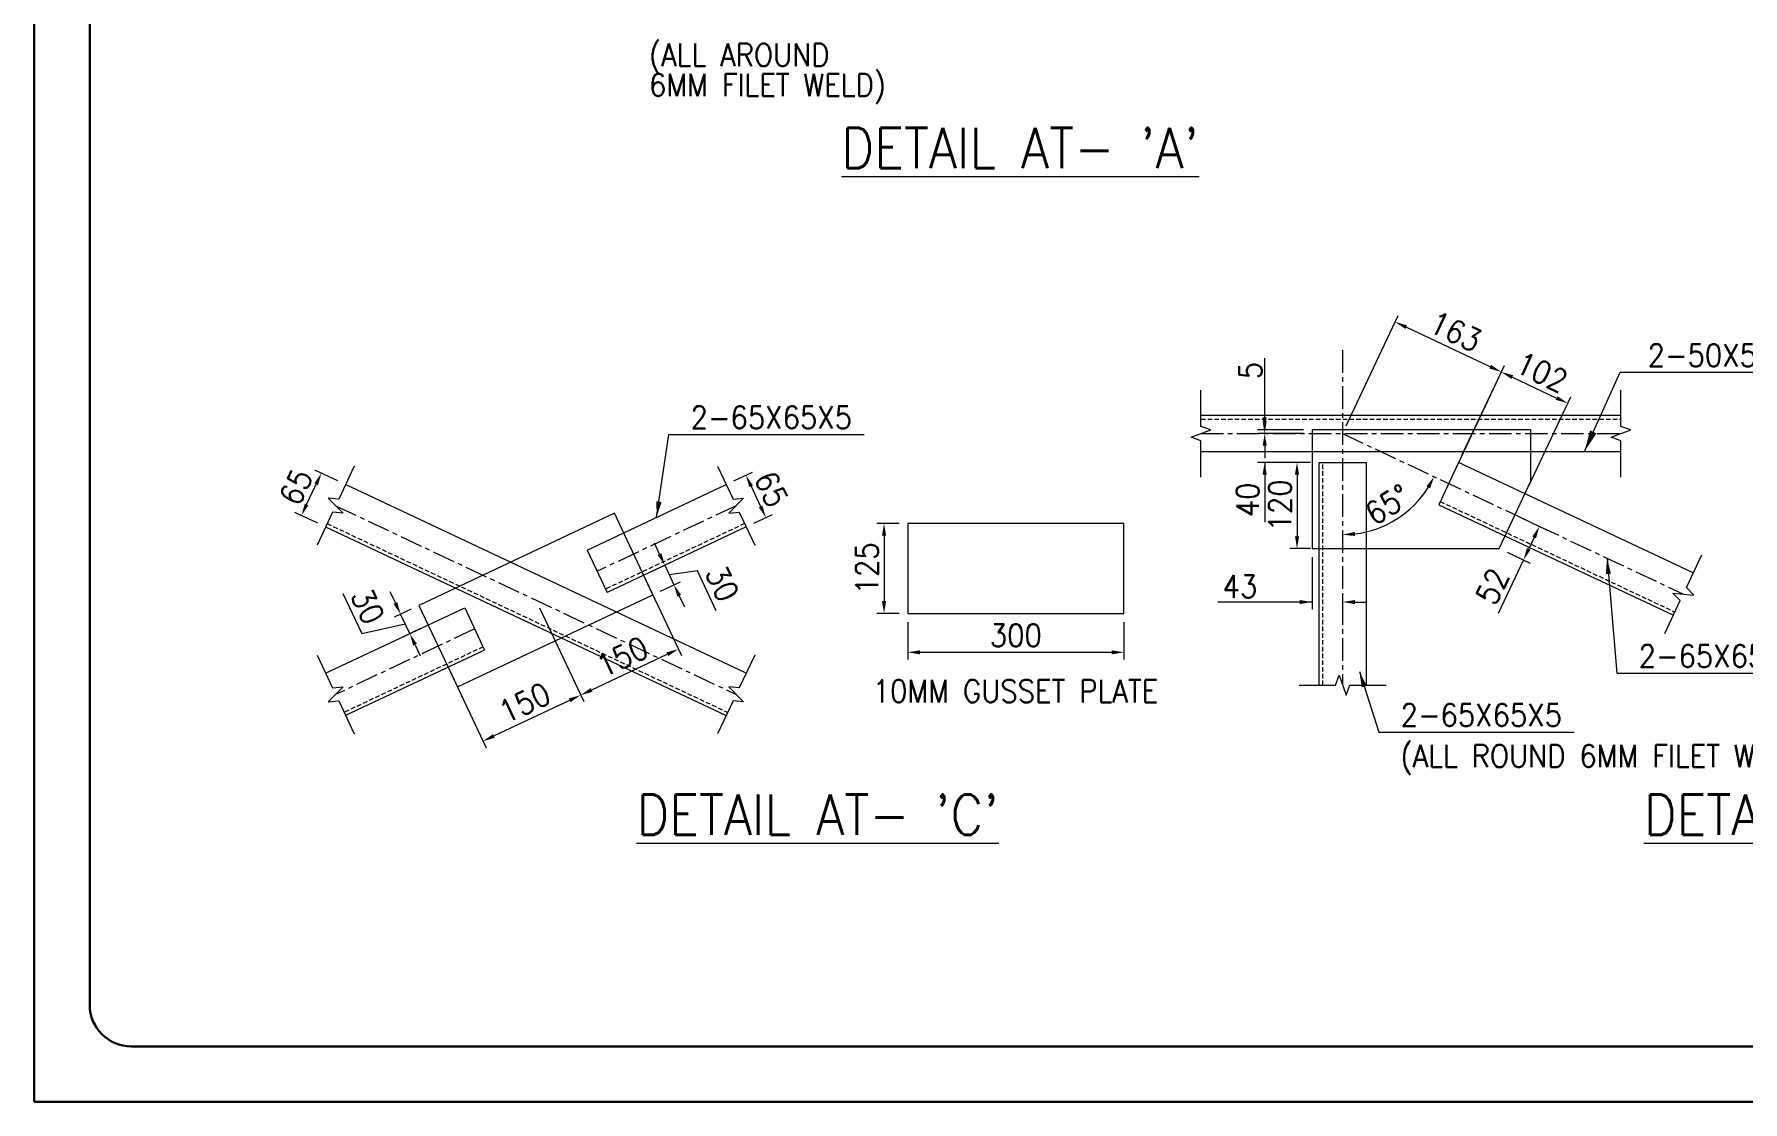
# Model space of a CAD drawing. Header units: millimetres. Extents: x 0 to 1124626, y -157535 to 82123.
# Drawn here: x 476335 to 485825, y 4628 to 10558 of the extents above; entities that cross this region are included whole.
import ezdxf
from ezdxf.enums import TextEntityAlignment as Align

# ---------------------------------------------------------------- set-up
doc = ezdxf.new("R2010")
doc.units = ezdxf.units.MM
doc.header["$MEASUREMENT"] = 0
doc.linetypes.add('CENTER', pattern=[2, 1.25, -0.25, 0.25, -0.25])
doc.linetypes.add('HIDDEN', pattern=[0.375, 0.25, -0.125])
for name, color, linetype, lineweight in [('CN', 253, 'Continuous', 15), ('Dim', 6, 'Continuous', 13), ('rSHEET', 2, 'Continuous', 30), ('STR. STEEL', 25, 'Continuous', 18), ('structure', 183, 'Continuous', 15), ('TITLE TEXT', 50, 'Continuous', 18)]:
    doc.layers.add(name, color=color, linetype=linetype, lineweight=lineweight)
doc.styles.add('MtX_romans_shx', font='romans.shx')
doc.styles.add('style1', font='romans.shx', dxfattribs={"width": 0.9, "height": 300})
doc.dimstyles.new('4.0 DIM-1', dxfattribs={"dimscale": 40, "dimtxt": 125, "dimasz": 3, "dimexe": 1, "dimexo": 1.2, "dimgap": 0.8, "dimtad": 1, "dimdec": 0, "dimlfac": 0.25, "dimzin": 1, "dimdsep": 46, "dimtxsty": 'style1', "dimcen": 2, "dimclrd": 8, "dimclre": 8, "dimclrt": 7, "dimadec": 0, "dimazin": 0, "dimtfac": 1, "dimtdec": 0, "dimtofl": 0, "dimtmove": 1, "dimatfit": 3, "dimfxl": 1, "dimtolj": 1, "dimtzin": 0, "dimlwd": 9, "dimlwe": 9, "dimarcsym": 1})
doc.dimstyles.new('Copy of DIM-1', dxfattribs={"dimscale": 40, "dimtxt": 125, "dimasz": 3, "dimexe": 1, "dimexo": 1.2, "dimgap": 0.8, "dimtad": 1, "dimdec": 0, "dimzin": 1, "dimdsep": 46, "dimtxsty": 'style1', "dimcen": 2, "dimclrd": 8, "dimclre": 8, "dimclrt": 7, "dimadec": 0, "dimazin": 0, "dimtfac": 1, "dimtdec": 0, "dimtofl": 0, "dimtmove": 1, "dimatfit": 3, "dimfxl": 1, "dimtolj": 1, "dimtzin": 0, "dimlwd": 9, "dimlwe": 9, "dimarcsym": 1})

# ---------------------------------------------------------------- blocks, each defined once
blk = doc.blocks.new('*D1025')
at = {"layer": 'DEFPOINTS', "color": 0, "ltscale": 20, "transparency": 16777216}
for p in [(479121.8, 7414.8), (478579, 7159.1), (478827.8, 6631.3)]:
    blk.add_point(p, dxfattribs=at)
at = {"layer": 'Dim', "color": 8, "lineweight": 9, "ltscale": 20, "transparency": 16777216}
for p, q in [((479142.2, 7371.4), (479387.6, 6850.9)), ((478599.5, 7115.7), (478844.8, 6595.1)), ((479309, 6858), (478889.3, 6660.3))]:
    blk.add_line(p, q, dxfattribs=at)
at = {"layer": 'Dim', "color": 8, "ltscale": 20, "transparency": 16777216}
for points in [[(479313.8, 6847.8), (479304.2, 6868.3), (479370.5, 6887)], [(478884.4, 6670.5), (478894.1, 6650), (478827.8, 6631.3)]]:
    blk.add_solid(points, dxfattribs=at)
at = {"layer": 'Dim', "color": 7, "ltscale": 20, "transparency": 16777216, "insert": (479058.8, 6844.6), "char_height": 125, "attachment_point": 5, "rotation": 25.23216, "style": 'style1'}
blk.add_mtext('\\A1;150', dxfattribs=at)
blk = doc.blocks.new('*D1026')
at = {"layer": 'DEFPOINTS', "color": 0, "ltscale": 20, "transparency": 16777216}
for p in [(479664.5, 7670.6), (479121.8, 7414.8), (479913.3, 7142.8)]:
    blk.add_point(p, dxfattribs=at)
at = {"layer": 'Dim', "color": 8, "lineweight": 9, "ltscale": 20, "transparency": 16777216}
for p, q in [((479685, 7627.2), (479930.3, 7106.6)), ((479142.2, 7371.4), (479387.6, 6850.9)), ((479432, 6916), (479851.7, 7113.8))]:
    blk.add_line(p, q, dxfattribs=at)
at = {"layer": 'Dim', "color": 8, "ltscale": 20, "transparency": 16777216}
for points in [[(479856.6, 7103.6), (479846.9, 7124.1), (479913.3, 7142.8)], [(479427.2, 6926.3), (479436.8, 6905.8), (479370.5, 6887)]]:
    blk.add_solid(points, dxfattribs=at)
at = {"layer": 'Dim', "color": 7, "ltscale": 20, "transparency": 16777216, "insert": (479601.6, 7100.4), "char_height": 125, "attachment_point": 5, "rotation": 25.23216, "style": 'style1'}
blk.add_mtext('\\A1;150', dxfattribs=at)
blk = doc.blocks.new('*D1027')
at = {"layer": 'DEFPOINTS', "color": 0, "ltscale": 20, "transparency": 16777216}
for p in [(479719.9, 7553), (479888.9, 7500), (479771.1, 7444.5)]:
    blk.add_point(p, dxfattribs=at)
at = {"layer": 'Dim', "color": 8, "lineweight": 9, "ltscale": 20, "transparency": 16777216}
for p, q in [((479808.8, 7670.1), (479779.8, 7731.6)), ((479763.4, 7573.5), (479874, 7625.6)), ((479837.8, 7608.6), (479888.9, 7500)), ((479814.5, 7464.9), (479925.1, 7517.1)), ((480018.8, 7577.6), (479863.4, 7554.3)), ((480123.7, 7354.9), (480018.8, 7577.6)), ((479917.9, 7438.5), (479946.9, 7377))]:
    blk.add_line(p, q, dxfattribs=at)
at = {"layer": 'Dim', "color": 8, "ltscale": 20, "transparency": 16777216}
for points in [[(479798.5, 7665.2), (479819.1, 7674.9), (479837.8, 7608.6)], [(479928.2, 7443.3), (479907.7, 7433.7), (479888.9, 7500)]]:
    blk.add_solid(points, dxfattribs=at)
at = {"layer": 'Dim', "color": 7, "ltscale": 20, "transparency": 16777216, "insert": (480156.7, 7506.6), "char_height": 125, "attachment_point": 5, "rotation": 295.23216, "style": 'style1'}
blk.add_mtext('\\A1;30', dxfattribs=at)
blk = doc.blocks.new('*D1028')
at = {"layer": 'DEFPOINTS', "color": 0, "ltscale": 20, "transparency": 16777216}
for p in [(478370.4, 7337.1), (478472.4, 7385.2), (478523.6, 7276.7)]:
    blk.add_point(p, dxfattribs=at)
at = {"layer": 'Dim', "color": 8, "lineweight": 9, "ltscale": 20, "transparency": 16777216}
for p, q in [((478050, 7451.5), (478155, 7228.9)), ((478341.4, 7398.7), (478312.4, 7460.2)), ((478429, 7364.8), (478334.2, 7320.1)), ((478421.6, 7228.6), (478370.4, 7337.1)), ((478155, 7228.9), (478396, 7282.9)), ((478480.2, 7256.2), (478385.4, 7211.5)), ((478450.6, 7167.1), (478479.5, 7105.6))]:
    blk.add_line(p, q, dxfattribs=at)
at = {"layer": 'Dim', "color": 8, "ltscale": 20, "transparency": 16777216}
for points in [[(478331.2, 7393.8), (478351.7, 7403.5), (478370.4, 7337.1)], [(478460.8, 7171.9), (478440.3, 7162.2), (478421.6, 7228.6)]]:
    blk.add_solid(points, dxfattribs=at)
at = {"layer": 'Dim', "color": 7, "ltscale": 20, "transparency": 16777216, "insert": (478188, 7380.5), "char_height": 125, "attachment_point": 5, "rotation": 295.23216, "style": 'style1'}
blk.add_mtext('\\A1;30', dxfattribs=at)
blk = doc.blocks.new('*D1029')
at = {"layer": 'DEFPOINTS', "color": 0, "ltscale": 20, "transparency": 16777216}
for p in [(481187.6, 7841), (481055.6, 7341), (481187.6, 7341)]:
    blk.add_point(p, dxfattribs=at)
at = {"layer": 'Dim', "color": 8, "lineweight": 9, "ltscale": 20, "transparency": 16777216}
for p, q in [((481139.6, 7841), (481015.6, 7841)), ((481055.6, 7773), (481055.6, 7409)), ((481139.6, 7341), (481015.6, 7341))]:
    blk.add_line(p, q, dxfattribs=at)
at = {"layer": 'Dim', "color": 8, "ltscale": 20, "transparency": 16777216}
for points in [[(481066.9, 7773), (481044.2, 7773), (481055.6, 7841)], [(481044.2, 7409), (481066.9, 7409), (481055.6, 7341)]]:
    blk.add_solid(points, dxfattribs=at)
at = {"layer": 'Dim', "color": 7, "ltscale": 20, "transparency": 16777216, "insert": (480961.1, 7591), "char_height": 125, "attachment_point": 5, "rotation": 90, "style": 'style1'}
blk.add_mtext('\\A1;125', dxfattribs=at)
blk = doc.blocks.new('*D1030')
at = {"layer": 'DEFPOINTS', "color": 0, "ltscale": 20, "transparency": 16777216}
for p in [(481187.6, 7341), (482387.6, 7341), (482387.6, 7124.7)]:
    blk.add_point(p, dxfattribs=at)
at = {"layer": 'Dim', "color": 8, "lineweight": 9, "ltscale": 20, "transparency": 16777216}
for p, q in [((481187.6, 7293), (481187.6, 7084.7)), ((482387.6, 7293), (482387.6, 7084.7)), ((481255.6, 7124.7), (482319.6, 7124.7))]:
    blk.add_line(p, q, dxfattribs=at)
at = {"layer": 'Dim', "color": 8, "ltscale": 20, "transparency": 16777216}
for points in [[(481255.6, 7136), (481255.6, 7113.4), (481187.6, 7124.7)], [(482319.6, 7113.4), (482319.6, 7136), (482387.6, 7124.7)]]:
    blk.add_solid(points, dxfattribs=at)
at = {"layer": 'Dim', "color": 7, "ltscale": 20, "transparency": 16777216, "insert": (481787.6, 7219.2), "char_height": 125, "attachment_point": 5, "style": 'style1'}
blk.add_mtext('\\A1;300', dxfattribs=at)
blk = doc.blocks.new('*D1031')
at = {"layer": 'DEFPOINTS', "color": 0, "ltscale": 20, "transparency": 16777216}
for p in [(480178.6, 8056.6), (480289.5, 7821.4), (480399.2, 7873.1)]:
    blk.add_point(p, dxfattribs=at)
at = {"layer": 'Dim', "color": 8, "lineweight": 9, "ltscale": 20, "transparency": 16777216}
for p, q in [((480222.1, 8077.1), (480324.6, 8125.4)), ((480317.4, 8046.8), (480370.2, 7934.6)), ((480332.9, 7841.9), (480435.4, 7890.2))]:
    blk.add_line(p, q, dxfattribs=at)
at = {"layer": 'Dim', "color": 8, "ltscale": 20, "transparency": 16777216}
for points in [[(480327.6, 8051.6), (480307.1, 8042), (480288.4, 8108.3)], [(480360, 7929.8), (480380.5, 7939.5), (480399.2, 7873.1)]]:
    blk.add_solid(points, dxfattribs=at)
at = {"layer": 'Dim', "color": 7, "ltscale": 20, "transparency": 16777216, "insert": (480429.3, 8031), "char_height": 125, "attachment_point": 5, "rotation": 295.23216, "style": 'style1'}
blk.add_mtext('\\A1;65', dxfattribs=at)
blk = doc.blocks.new('*D1032')
at = {"layer": 'DEFPOINTS', "color": 0, "ltscale": 20, "transparency": 16777216}
for p in [(477930.6, 8119.9), (478064.9, 8056.6), (477954.1, 7821.4)]:
    blk.add_point(p, dxfattribs=at)
at = {"layer": 'Dim', "color": 8, "lineweight": 9, "ltscale": 20, "transparency": 16777216}
for p, q in [((478021.5, 8077.1), (477894.4, 8137)), ((477848.7, 7946.2), (477901.6, 8058.4)), ((477910.6, 7841.9), (477783.6, 7901.8))]:
    blk.add_line(p, q, dxfattribs=at)
at = {"layer": 'Dim', "color": 8, "ltscale": 20, "transparency": 16777216}
for points in [[(477911.8, 8053.6), (477891.3, 8063.2), (477930.6, 8119.9)], [(477838.5, 7951.1), (477859, 7941.4), (477819.7, 7884.7)]]:
    blk.add_solid(points, dxfattribs=at)
at = {"layer": 'Dim', "color": 7, "ltscale": 20, "transparency": 16777216, "insert": (477789.7, 8042.6), "char_height": 125, "attachment_point": 5, "rotation": 64.76784, "style": 'style1'}
blk.add_mtext('\\A1;65', dxfattribs=at)
blk = doc.blocks.new('*D1033')
at = {"layer": 'DEFPOINTS', "color": 0, "ltscale": 20, "transparency": 16777216}
for p in [(483432.6, 7701.3), (483432.6, 7403.9), (483602.6, 7479.2)]:
    blk.add_point(p, dxfattribs=at)
at = {"layer": 'Dim', "color": 8, "lineweight": 9, "ltscale": 20, "transparency": 16777216}
for p, q in [((483432.6, 7653.3), (483432.6, 7363.9)), ((483432.6, 7403.9), (482909.9, 7403.9)), ((483364.6, 7403.9), (483296.6, 7403.9)), ((483602.6, 7431.2), (483602.6, 7363.9)), ((483670.6, 7403.9), (483738.6, 7403.9))]:
    blk.add_line(p, q, dxfattribs=at)
at = {"layer": 'Dim', "color": 8, "ltscale": 20, "transparency": 16777216}
for points in [[(483364.6, 7392.6), (483364.6, 7415.2), (483432.6, 7403.9)], [(483670.6, 7415.2), (483670.6, 7392.6), (483602.6, 7403.9)]]:
    blk.add_solid(points, dxfattribs=at)
at = {"layer": 'Dim', "color": 7, "ltscale": 20, "transparency": 16777216, "insert": (483032.9, 7490.7), "char_height": 125, "attachment_point": 5, "style": 'style1'}
blk.add_mtext('\\A1;43', dxfattribs=at)
blk = doc.blocks.new('*D1034')
at = {"layer": 'DEFPOINTS', "color": 0, "ltscale": 20, "transparency": 16777216}
for p in [(484560.7, 7888.2), (484472.6, 7701.3), (484607.5, 7637.7)]:
    blk.add_point(p, dxfattribs=at)
at = {"layer": 'Dim', "color": 8, "lineweight": 9, "ltscale": 20, "transparency": 16777216}
for p, q in [((484604.1, 7867.8), (484731.7, 7807.6)), ((484666.6, 7763.2), (484636.4, 7699.2)), ((484607.5, 7637.7), (484467.1, 7339.9)), ((484516, 7680.8), (484643.6, 7620.7))]:
    blk.add_line(p, q, dxfattribs=at)
at = {"layer": 'Dim', "color": 8, "ltscale": 20, "transparency": 16777216}
for points in [[(484676.8, 7758.3), (484656.3, 7768), (484695.6, 7824.7)], [(484626.2, 7704.1), (484646.7, 7694.4), (484607.5, 7637.7)]]:
    blk.add_solid(points, dxfattribs=at)
at = {"layer": 'Dim', "color": 7, "ltscale": 20, "transparency": 16777216, "insert": (484434.6, 7491.3), "char_height": 125, "attachment_point": 5, "rotation": 64.76784, "style": 'style1'}
blk.add_mtext('\\A1;52', dxfattribs=at)
blk = doc.blocks.new('*D1035')
at = {"layer": 'DEFPOINTS', "color": 0, "ltscale": 20, "transparency": 16777216}
for p in [(484852.9, 8508.3), (484247.1, 8179.7), (484616.1, 8005.8)]:
    blk.add_point(p, dxfattribs=at)
at = {"layer": 'Dim', "color": 8, "lineweight": 9, "ltscale": 20, "transparency": 16777216}
for p, q in [((484267.5, 8223.2), (484500.9, 8718.4)), ((484545.4, 8653.2), (484791.4, 8537.3)), ((484636.6, 8049.3), (484869.9, 8544.5))]:
    blk.add_line(p, q, dxfattribs=at)
at = {"layer": 'Dim', "color": 8, "ltscale": 20, "transparency": 16777216}
for points in [[(484550.2, 8663.5), (484540.5, 8643), (484483.8, 8682.2)], [(484786.5, 8527), (484796.2, 8547.5), (484852.9, 8508.3)]]:
    blk.add_solid(points, dxfattribs=at)
at = {"layer": 'Dim', "color": 7, "ltscale": 20, "transparency": 16777216, "insert": (484708.6, 8680.7), "char_height": 125, "attachment_point": 5, "rotation": 334.76784, "style": 'style1'}
blk.add_mtext('\\A1;102', dxfattribs=at)
blk = doc.blocks.new('*D1036')
at = {"layer": 'DEFPOINTS', "color": 0, "ltscale": 20, "transparency": 16777216}
for p in [(483894.8, 8959.8), (483602.6, 8339.7), (484191.6, 8062.2)]:
    blk.add_point(p, dxfattribs=at)
at = {"layer": 'Dim', "color": 8, "lineweight": 9, "ltscale": 20, "transparency": 16777216}
for p, q in [((483623, 8383.2), (483911.8, 8996)), ((484422.3, 8711.2), (483956.3, 8930.8)), ((484212.1, 8105.6), (484500.9, 8718.4))]:
    blk.add_line(p, q, dxfattribs=at)
at = {"layer": 'Dim', "color": 8, "ltscale": 20, "transparency": 16777216}
for points in [[(483961.1, 8941.1), (483951.5, 8920.6), (483894.8, 8959.8)], [(484417.5, 8700.9), (484427.2, 8721.4), (484483.8, 8682.2)]]:
    blk.add_solid(points, dxfattribs=at)
at = {"layer": 'Dim', "color": 7, "ltscale": 20, "transparency": 16777216, "insert": (484229.6, 8906.5), "char_height": 125, "attachment_point": 5, "rotation": 334.76784, "style": 'style1'}
blk.add_mtext('\\A1;163', dxfattribs=at)
blk = doc.blocks.new('*D1037')
at = {"layer": 'DEFPOINTS', "color": 0, "ltscale": 20, "transparency": 16777216}
for p in [(483432.6, 8361.3), (483169.7, 8339.7), (483432.6, 8339.7)]:
    blk.add_point(p, dxfattribs=at)
at = {"layer": 'Dim', "color": 8, "lineweight": 9, "ltscale": 20, "transparency": 16777216}
for p, q in [((483169.7, 8361.3), (483169.7, 8759.3)), ((483169.7, 8429.3), (483169.7, 8497.3)), ((483384.6, 8361.3), (483129.7, 8361.3)), ((483384.6, 8339.7), (483129.7, 8339.7)), ((483169.7, 8271.7), (483169.7, 8203.7))]:
    blk.add_line(p, q, dxfattribs=at)
at = {"layer": 'Dim', "color": 8, "ltscale": 20, "transparency": 16777216}
for points in [[(483158.4, 8429.3), (483181.1, 8429.3), (483169.7, 8361.3)], [(483181.1, 8271.7), (483158.4, 8271.7), (483169.7, 8339.7)]]:
    blk.add_solid(points, dxfattribs=at)
at = {"layer": 'Dim', "color": 7, "ltscale": 20, "transparency": 16777216, "insert": (483090.9, 8689.8), "char_height": 125, "attachment_point": 5, "rotation": 90, "style": 'style1'}
blk.add_mtext('\\A1;5', dxfattribs=at)
blk = doc.blocks.new('*D1038')
at = {"layer": 'DEFPOINTS', "color": 0, "ltscale": 20, "transparency": 16777216}
for p in [(483169.7, 8339.7), (483432.6, 8339.7), (483472.6, 8179.7)]:
    blk.add_point(p, dxfattribs=at)
at = {"layer": 'Dim', "color": 8, "lineweight": 9, "ltscale": 20, "transparency": 16777216}
for p, q in [((483169.7, 8407.7), (483169.7, 8475.7)), ((483384.6, 8339.7), (483129.7, 8339.7)), ((483424.6, 8179.7), (483129.7, 8179.7)), ((483169.7, 8179.7), (483169.7, 7848.3)), ((483169.7, 8111.7), (483169.7, 8043.7))]:
    blk.add_line(p, q, dxfattribs=at)
at = {"layer": 'Dim', "color": 8, "ltscale": 20, "transparency": 16777216}
for points in [[(483158.4, 8407.7), (483181.1, 8407.7), (483169.7, 8339.7)], [(483181.1, 8111.7), (483158.4, 8111.7), (483169.7, 8179.7)]]:
    blk.add_solid(points, dxfattribs=at)
at = {"layer": 'Dim', "color": 7, "ltscale": 20, "transparency": 16777216, "insert": (483075.2, 7971.3), "char_height": 125, "attachment_point": 5, "rotation": 90, "style": 'style1'}
blk.add_mtext('\\A1;40', dxfattribs=at)
blk = doc.blocks.new('*D1039')
at = {"layer": 'DEFPOINTS', "color": 0, "ltscale": 20, "transparency": 16777216}
for p in [(483472.6, 8179.7), (483349.3, 7701.3), (483472.6, 7701.3)]:
    blk.add_point(p, dxfattribs=at)
at = {"layer": 'Dim', "color": 8, "lineweight": 9, "ltscale": 20, "transparency": 16777216}
for p, q in [((483424.6, 8179.7), (483309.3, 8179.7)), ((483349.3, 8111.7), (483349.3, 7769.3)), ((483424.6, 7701.3), (483309.3, 7701.3))]:
    blk.add_line(p, q, dxfattribs=at)
at = {"layer": 'Dim', "color": 8, "ltscale": 20, "transparency": 16777216}
for points in [[(483360.7, 8111.7), (483338, 8111.7), (483349.3, 8179.7)], [(483338, 7769.3), (483360.7, 7769.3), (483349.3, 7701.3)]]:
    blk.add_solid(points, dxfattribs=at)
at = {"layer": 'Dim', "color": 7, "ltscale": 20, "transparency": 16777216, "insert": (483254.8, 7940.5), "char_height": 125, "attachment_point": 5, "rotation": 90, "style": 'style1'}
blk.add_mtext('\\A1;120', dxfattribs=at)
blk = doc.blocks.new('*D1040')
at = {"layer": 'DEFPOINTS', "color": 0, "ltscale": 20, "transparency": 16777216}
for p in [(483602.6, 8802.8), (483602.6, 8339.7), (483869.7, 7845.6), (485495, 7447.9), (483602.6, 6942.6)]:
    blk.add_point(p, dxfattribs=at)
at = {"layer": 'Dim', "color": 8, "lineweight": 9, "ltscale": 20, "transparency": 16777216}
blk.add_arc((483602.6, 8339.7), 561.7, 276.9403, 327.82754, dxfattribs=at)
at = {"layer": 'Dim', "color": 8, "ltscale": 20, "transparency": 16777216}
for points in [[(484088, 8035.2), (484068.1, 8046.1), (484110.7, 8100.3)], [(483669.8, 7793.5), (483671.1, 7770.8), (483602.6, 7778)]]:
    blk.add_solid(points, dxfattribs=at)
at = {"layer": 'Dim', "color": 7, "ltscale": 20, "transparency": 16777216, "insert": (483852.8, 7945.2), "char_height": 125, "attachment_point": 5, "rotation": 32.38392, "style": 'style1'}
blk.add_mtext('\\A1;65%%d', dxfattribs=at)

msp = doc.modelspace()

# ---------------------------------------------------------------- linework, layer by layer
at = {"layer": 'CN', "linetype": 'CENTER', "ltscale": 100}
for p, q in [((483602.5724, 8802.7944), (483602.5724, 6942.6428)), ((482815.6509, 8339.747), (485148.6697, 8339.747)), ((483602.5724, 8339.747), (485495.0287, 7447.927)), ((478009.4833, 7939.0146), (480234.0609, 6890.6824)), ((480234.0609, 7939.0146), (479461.7724, 7575.0737)), ((478781.7718, 7254.6234), (478009.4833, 6890.6824))]:
    msp.add_line(p, q, dxfattribs=at)
at = {"layer": 'CN', "linetype": 'HIDDEN', "ltscale": 100}
for p, q in [((482815.6509, 8419.747), (485148.6697, 8419.747)), ((483492.5724, 6942.6428), (483492.5724, 8179.747)), ((484144.7449, 7962.6459), (485448.1371, 7348.4224)), ((477962.5917, 7839.51), (480187.1693, 6791.1778)), ((480280.9525, 7839.51), (479508.6639, 7475.569)), ((478828.6634, 7155.1187), (478056.3748, 6791.1778))]:
    msp.add_line(p, q, dxfattribs=at)
at = {"layer": 'Dim', "ltscale": 20}
msp.add_lwpolyline([(484648.7783, 8361.2852), (483432.5724, 8361.2852), (483432.5724, 7701.2852), (484472.5724, 7701.2852), (484648.7783, 8075.1969)], close=True, dxfattribs=at)
for points in [[(479771.0966, 7444.4738), (479557.9531, 7896.7678), (478472.4475, 7385.2233), (478685.5911, 6932.9293), (479771.0966, 7444.4738)], [(482387.5743, 7340.9972), (482387.5743, 7840.9972), (481187.5743, 7840.9972), (481187.5743, 7340.9972), (482387.5743, 7340.9972)]]:
    msp.add_lwpolyline(points, dxfattribs=at)
at = {"layer": 'STR. STEEL', "ltscale": 20}
for p, q in [((482815.6509, 8379.747), (482815.6509, 8581.6053)), ((485148.6697, 8379.747), (485148.6697, 8581.6053)), ((482815.6509, 8097.8888), (482815.6509, 8299.747)), ((485148.6697, 8097.8888), (485148.6697, 8299.747))]:
    msp.add_line(p, q, dxfattribs=at)
for points in [[(482815.6509, 8299.747), (482760.7014, 8319.747), (482870.6005, 8359.747), (482815.6509, 8379.747)], [(485148.6697, 8439.747), (482815.6509, 8439.747)], [(485148.6697, 8299.747), (485093.7202, 8319.747), (485203.6193, 8359.747), (485148.6697, 8379.747)], [(482815.6509, 8239.747), (485148.6697, 8239.747)]]:
    msp.add_lwpolyline(points, dxfattribs=at)
at = {"layer": 'structure'}
for p, q in [((478112.5843, 8157.7967), (478026.5347, 7975.1982)), ((480130.9598, 8157.7967), (480217.0094, 7975.1982)), ((477992.4318, 7902.8311), (477906.3822, 7720.2326)), ((480251.1124, 7902.8311), (480337.1619, 7720.2326)), ((485512.0802, 7484.1106), (485598.1297, 7666.7091)), ((485391.9276, 7229.145), (485477.9772, 7411.7435)), ((477906.3822, 7109.4645), (477992.4318, 6926.866)), ((480337.1619, 7109.4645), (480251.1124, 6926.866)), ((483360.7142, 6942.6428), (483562.5724, 6942.6428)), ((483642.5724, 6942.6428), (483844.4306, 6942.6428)), ((478026.5347, 6854.4989), (478112.5843, 6671.9004)), ((480217.0094, 6854.4989), (480130.9598, 6671.9004))]:
    msp.add_line(p, q, dxfattribs=at)
at = {"layer": 'structure', "ltscale": 20}
for p, q in [((479406.355, 7692.6701), (479517.1897, 7457.4772)), ((478726.3545, 7372.2198), (478837.1891, 7137.027))]:
    msp.add_line(p, q, dxfattribs=at)
for points in [[(483472.5724, 6942.6428), (483472.5724, 8179.747), (483732.5724, 8179.747), (483732.5724, 6942.6428)], [(485550.446, 7565.5235), (484247.0538, 8179.747), (484136.2191, 7944.5542), (485439.6114, 7330.3306)], [(480289.4782, 7008.2789), (478064.9006, 8056.6111)], [(479406.355, 7692.6701), (480178.6436, 8056.6111)], [(477954.0659, 7821.4182), (480178.6436, 6773.086)], [(480289.4782, 7821.4182), (479517.1897, 7457.4772)], [(477954.0659, 7008.2789), (478726.3545, 7372.2198)], [(478837.1891, 7137.027), (478064.9006, 6773.086)]]:
    msp.add_lwpolyline(points, dxfattribs=at)
at = {"layer": 'structure'}
for points in [[(478026.5347, 7975.1982), (477968.3023, 7980.5307), (478050.6642, 7897.4986), (477992.4318, 7902.8311)], [(480217.0094, 7975.1982), (480275.2418, 7980.5307), (480192.8799, 7897.4986), (480251.1124, 7902.8311)], [(485477.9772, 7411.7435), (485436.7962, 7453.2596), (485553.2611, 7442.5945), (485512.0802, 7484.1106)], [(477992.4318, 6926.866), (478050.6642, 6932.1985), (477968.3023, 6849.1664), (478026.5347, 6854.4989)], [(480251.1124, 6926.866), (480192.8799, 6932.1985), (480275.2418, 6849.1664), (480217.0094, 6854.4989)], [(483562.5724, 6942.6428), (483582.5724, 6997.5923), (483622.5724, 6887.6932), (483642.5724, 6942.6428)]]:
    msp.add_lwpolyline(points, dxfattribs=at)

# ---------------------------------------------------------------- texts
at = {"layer": 'Dim', "color": 7, "ltscale": 20, "insert": (479750.12, 10171.9942), "char_height": 125, "width": 1501.735957, "attachment_point": 7, "line_spacing_factor": 0.8, "style": 'style1'}
msp.add_mtext('\\A1;(ALL AROUND 6MM FILET WELD) ', dxfattribs=at)
at = {"layer": 'Dim', "color": 7, "ltscale": 20, "char_height": 125, "attachment_point": 7, "style": 'style1'}
for s, insert in [('\\A1;2-50X50X6', (485296.5577, 8712.191)), ('\\A1;2-65X65X5', (479981.0539, 8367.0085)), ('\\A1;2-65X65X5', (485246.5407, 7041.6415)), ('\\A1;2-65X65X5', (483924.536, 6714.056)), ('\\A1;(ALL ROUND 6MM FILET WELD) ', (483924.536, 6445.1123))]:
    msp.add_mtext(s, dxfattribs=dict(at, insert=insert))
at = {"layer": 'Dim', "color": 7, "ltscale": 20, "insert": (480992.828, 6846.8517), "char_height": 125, "width": 1920.035163, "attachment_point": 7, "line_spacing_factor": 0.7, "style": 'style1', "bg_fill": 2}
msp.add_mtext('10MM GUSSET PLATE', dxfattribs=at)
at = {"layer": 'TITLE TEXT', "ltscale": 20, "style": 'MtX_romans_shx', "width": 0.9}
for s, p in [("%%UDETAIL AT- 'A'", (481812.4962, 9813.4779)), ("%%UDETAIL AT- 'C'", (480687.1633, 6110.5162)), ("%%UDETAIL AT- 'D'", (486282.3795, 6110.5162))]:
    msp.add_text(s, height=225, dxfattribs=at).set_placement(p, align=Align.CENTER)

# ---------------------------------------------------------------- dimensions: what is measured, and where the dimension line sits
at = {"layer": 'Dim', "ltscale": 20}
for p1, p2, distance, picture, middle in [((484191.6365, 8062.1506), (483602.5724, 8339.747), -685.4575, '*D1036', (484229.5902, 8906.4889)), ((484247.0538, 8179.747), (484616.0927, 8005.8375), 555.4575, '*D1035', (484708.6417, 8680.7359)), ((477954.0659, 7821.4182), (478064.9006, 8056.6111), 148.4923, '*D1032', (477789.6753, 8042.5991)), ((480178.6436, 8056.6111), (480289.4782, 7821.4182), 121.3052, '*D1031', (480429.2757, 8031.0096)), ((479719.9422, 7553.0243), (479771.0966, 7444.4738), 130.2743, '*D1027', (480117.876, 7588.9346)), ((479121.7721, 7414.8485), (479664.5248, 7670.6208), -583.4834, '*D1026', (479601.5958, 7100.4061)), ((479121.7721, 7414.8485), (478579.0193, 7159.0763), 583.4834, '*D1025', (479058.843, 6844.6339))]:
    dim = msp.add_aligned_dim(p1=p1, p2=p2, distance=distance, dimstyle='4.0 DIM-1', override={"dimtxt": 110, "dimasz": 1.7}, dxfattribs=at)
    dim.commit()
    dim.dimension.update_dxf_attribs({"geometry": picture, "text_midpoint": middle})
for base, p1, p2, angle, picture, middle, dimtype in [((483169.7243, 8339.747), (483432.5724, 8361.2852), (483432.5724, 8339.747), 90, '*D1037', (483177.5814, 8689.7787), 160), ((483169.7243, 8339.747), (483472.5724, 8179.747), (483432.5724, 8339.747), 90, '*D1038', (483158.7468, 7971.3451), 160), ((484607.4585, 7637.7202), (484560.6753, 7888.241), (484472.5724, 7701.2852), 244.76784229, '*D1034', (484519.8605, 7451.1423), 161), ((478370.4125, 7337.1393), (478523.602, 7276.6727), (478472.4475, 7385.2233), 115.23215771, '*D1028', (478141.3284, 7257.8379), 161)]:
    dim = msp.add_linear_dim(base=base, p1=p1, p2=p2, angle=angle, dimstyle='4.0 DIM-1', override={"dimtxt": 110, "dimasz": 1.7}, dxfattribs=at)
    dim.commit()
    dim.dimension.update_dxf_attribs({"geometry": picture, "text_midpoint": middle, "dimtype": dimtype})
dim = msp.add_angular_dim_2l(base=(483869.6548, 7845.5867), line1=((483602.5724, 8802.7944), (483602.5724, 6942.6428)), line2=((483602.5724, 8339.747), (485495.0287, 7447.927)), dimstyle='4.0 DIM-1', override={"dimtxt": 110, "dimasz": 1.7}, dxfattribs=at)
dim.commit()
dim.dimension.update_dxf_attribs({"geometry": '*D1040', "text_midpoint": (483852.8098, 7945.1913)})
for base, p1, p2, picture, middle in [((483349.3451, 7701.2852), (483472.5724, 8179.747), (483472.5724, 7701.2852), '*D1039', (483254.8451, 7940.5161)), ((481055.573, 7340.9972), (481187.5743, 7840.9972), (481187.5743, 7340.9972), '*D1029', (480961.073, 7590.9972))]:
    dim = msp.add_linear_dim(base=base, p1=p1, p2=p2, angle=90, dimstyle='4.0 DIM-1', override={"dimtxt": 110, "dimasz": 1.7}, dxfattribs=at)
    dim.commit()
    dim.dimension.update_dxf_attribs({"geometry": picture, "text_midpoint": middle})
dim = msp.add_linear_dim(base=(483432.5724098036, 7403.8858676953), p1=(483602.5724098036, 7479.2404286304), p2=(483432.5724098036, 7701.2852213852), dimstyle='4.0 DIM-1', override={"dimtxt": 110, "dimasz": 1.7}, dxfattribs=at)
dim.commit()
dim.dimension.update_dxf_attribs({"geometry": '*D1033', "text_midpoint": (483032.9224433846, 7400.0679032746), "dimtype": 160})
dim = msp.add_linear_dim(base=(482387.5743, 7124.7014), p1=(481187.5743, 7340.9972), p2=(482387.5743, 7340.9972), dimstyle='4.0 DIM-1', override={"dimtxt": 110, "dimasz": 1.7}, dxfattribs=at)
dim.commit()
dim.dimension.update_dxf_attribs({"geometry": '*D1030', "text_midpoint": (481787.5743, 7219.2014)})

# ---------------------------------------------------------------- leaders
at = {"layer": 'Dim', "ltscale": 20, "annotation_type": 0, "has_hookline": 1, "hookline_direction": 0, "text_width": 964.2857}
for points, override in [([(484945.7166, 8239.747), (485144.5577, 8680.191), (485264.5577, 8680.191)], {"dimasz": 3}), ([(479792.4993, 7874.6406), (479861.0539, 8335.0085), (479949.0539, 8335.0085)], {"dimasz": 2.2}), ([(485071.1815, 7647.665), (485126.5407, 7009.6415), (485214.5407, 7009.6415)], {"dimasz": 2.2}), ([(483695.612, 7018.4338), (483804.536, 6682.056), (483892.536, 6682.056)], {"dimasz": 2.2})]:
    msp.add_leader(points, dimstyle='Copy of DIM-1', override=override, dxfattribs=at)

# ---------------------------------------------------------------- next in the draw order: linework, layer by layer
at = {"layer": 'rSHEET'}
msp.add_lwpolyline([(476335.2635, 4628.0791), (508705.803, 4628.0791), (508705.803, 27516.3626), (476335.2635, 27516.3626)], close=True, dxfattribs=at)
msp.add_lwpolyline([(476874.7725, 4935.7919), (508166.294, 4935.7919, 0.414213562), (508397.5121, 5167.01), (508397.5121, 26977.4317, 0.414213562), (508166.294, 27208.6498), (476874.7725, 27208.6498, 0.414213562), (476643.5544, 26977.4317), (476643.5544, 5167.01, 0.414213562)], format="xyb", close=True, dxfattribs=at)

doc.saveas('drawing.dxf')
